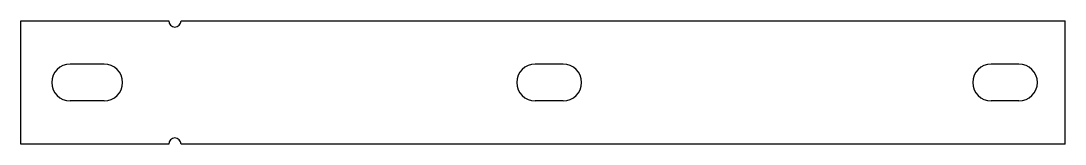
# Model space of a CAD drawing. Extents: x 5 to 344, y 3 to 43.
import ezdxf

# ---------------------------------------------------------------- set-up
doc = ezdxf.new("R2010")
doc.units = 0
doc.layers.get('0').update_dxf_attribs({"linetype": 'CONTINUOUS'})

msp = doc.modelspace()

# ---------------------------------------------------------------- linework, layer by layer
for p, q in [((4.76, 2.87), (4.76, 42.87)), ((4.76, 42.87), (52.76, 42.87)), ((56.76, 42.87), (343.76, 42.87)), ((343.76, 2.87), (343.76, 42.87)), ((31.76, 28.87), (20.76, 28.87)), ((180.76, 28.87), (171.76, 28.87)), ((328.76, 28.87), (319.76, 28.87)), ((31.76, 16.87), (20.76, 16.87)), ((180.76, 16.87), (171.76, 16.87)), ((328.76, 16.87), (319.76, 16.87)), ((52.76, 2.87), (4.76, 2.87)), ((343.76, 2.87), (56.76, 2.87))]:
    msp.add_line(p, q)
for centre, radius, start, end in [((54.76, 42.87), 2, 180, 0), ((20.76, 22.87), 6, 90, 270), ((31.76, 22.87), 6, 270, 90), ((171.76, 22.87), 6, 90, 270), ((180.76, 22.87), 6, 270, 90), ((319.76, 22.87), 6, 90, 270), ((328.76, 22.87), 6, 270, 90), ((54.76, 2.87), 2, 0, 180)]:
    msp.add_arc(centre, radius, start, end)

doc.saveas('drawing.dxf')
